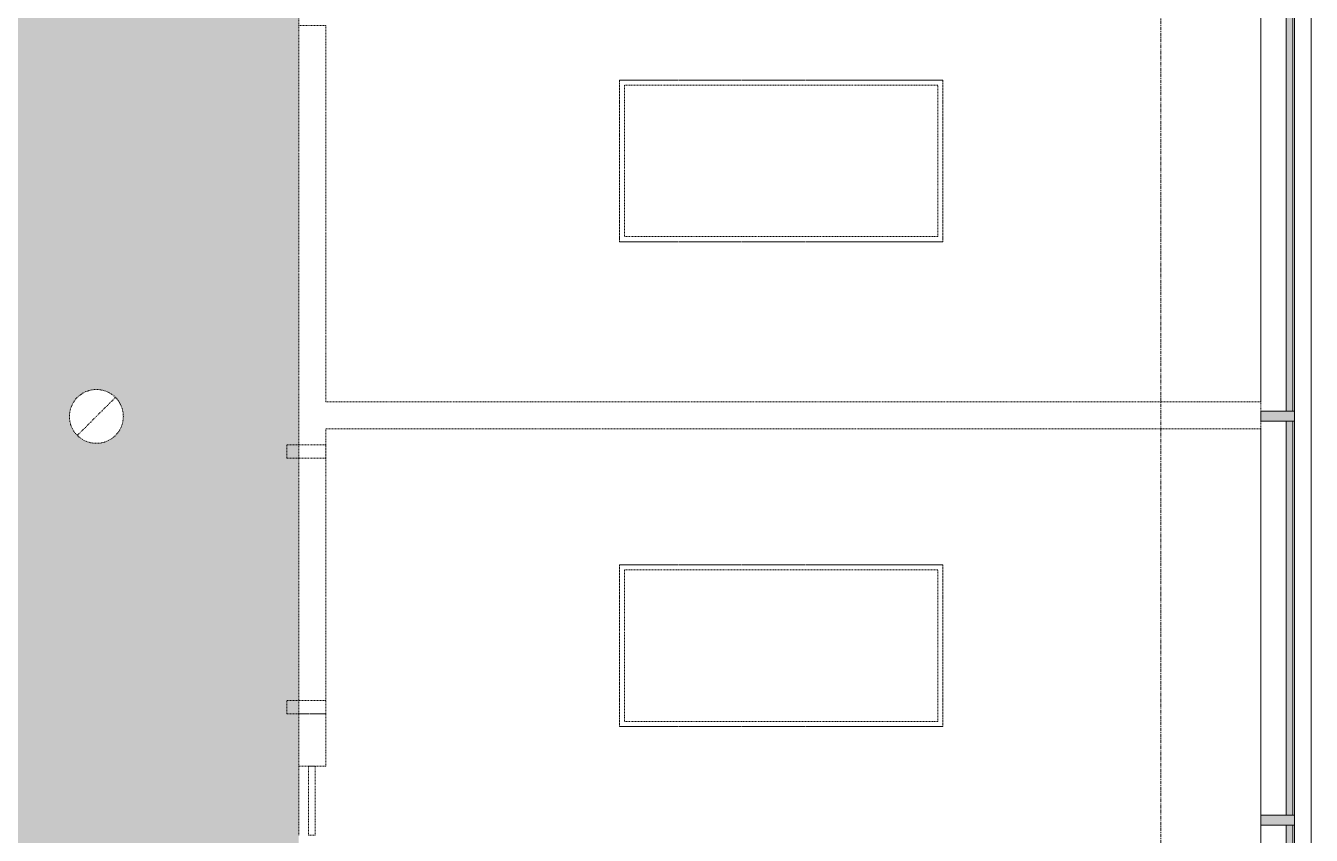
# Model space of a CAD drawing. Header units: inches. Extents: x -1263 to 2214, y -160 to 2229.
# Drawn here: x 1226.8 to 1417.6, y 1367.9 to 1488.1 of the extents above; entities that cross this region are included whole.
import ezdxf

# ---------------------------------------------------------------- set-up
doc = ezdxf.new("R2010")
doc.units = ezdxf.units.IN
doc.header["$MEASUREMENT"] = 0
doc.linetypes.add('Demolished', pattern=[0.1875, 0.125, -0.0625])
doc.linetypes.add('Grid Line 1_2_', pattern=[0.875, 0.5, -0.125, 0.125, -0.125])
for name, color, linetype, lineweight in [('A-CLNG', 13, 'Continuous', 13), ('A-CLNG-PATT', 13, 'Continuous', 13), ('A-DETL-GENF', 92, 'Continuous', 9), ('A-DOOR', 31, 'Demolished', 9), ('A-DOOR-FRAM', 31, 'Demolished', 20), ('A-GLAZ-CURT', 52, 'Demolished', 9), ('A-GLAZ-CWMG', 51, 'Continuous', 13), ('A-WALL', 113, 'Demolished', 9), ('E-LITE-EQPM', 33, 'Demolished', 9), ('S-GRID', 1, 'Continuous', 9)]:
    doc.layers.add(name, color=color, linetype=linetype, lineweight=lineweight)

# ---------------------------------------------------------------- blocks, each defined once
blk = doc.blocks.new('Single Flush - OTJ_SOLIDFLUSH_ALUM-4837941-6TH FLOOR RCP DEMO')
at = {"layer": 'A-DOOR-FRAM', "color": 250}
for p, q in [((-20, 3.75), (-20, -2)), ((-20, 3.75), (-18, 3.75)), ((-18, 3.75), (-18, -2)), ((18.000004, 3.75), (18.000004, -2)), ((18.000004, 3.75), (20.000004, 3.75)), ((20.000004, 3.75), (20.000004, -2)), ((-20, -2), (-18, -2)), ((18.000004, -2), (20.000004, -2))]:
    blk.add_line(p, q, dxfattribs=at)
blk = doc.blocks.new('System Panel - Glazed-4869387-6TH FLOOR RCP DEMO')
at = {"layer": 'A-GLAZ-CURT', "color": 250, "lineweight": 20}
for p, q in [((-5.125, 0.75), (-5.125, 1.75)), ((-5.125, 1.75), (5.125, 1.75)), ((5.125, 0.75), (-5.125, 0.75)), ((5.125, 1.75), (5.125, 0.75))]:
    blk.add_line(p, q, dxfattribs=at)
blk = doc.blocks.new('System Panel - Glazed-4980337-6TH FLOOR RCP DEMO')
at = {"layer": 'A-GLAZ-CURT', "linetype": 'Continuous'}
blk.add_hatch(color=7, dxfattribs=at).paths.add_polyline_path([(29.25, 1.75), (-29.25, 1.75), (-29.25, 0.75), (29.25, 0.75)], flags=0)
at = {"layer": 'A-GLAZ-CURT', "color": 8, "linetype": 'Continuous', "lineweight": 20}
for p, q in [((-29.25, 0.75), (-29.25, 1.75)), ((-29.25, 1.75), (29.25, 1.75)), ((29.25, 0.75), (-29.25, 0.75)), ((29.25, 1.75), (29.25, 0.75))]:
    blk.add_line(p, q, dxfattribs=at)
blk = doc.blocks.new('Rectangular Mullion - 1_5_ x 2_5_ rectangular-V17-6TH FLOOR RCP DEMO')
at = {"layer": 'A-GLAZ-CWMG', "lineweight": 9}
for p, q in [((1410.1, 1489.4), (1410.1, 1432.28)), ((1415.1, 1489.4), (1415.1, 1430.9))]:
    blk.add_line(p, q, dxfattribs=at)
blk = doc.blocks.new('Rectangular Mullion - 1_5_ x 2_5_ rectangular-V18-6TH FLOOR RCP DEMO')
at = {"layer": 'A-GLAZ-CWMG', "lineweight": 9}
for p, q in [((1415.1, 1429.4), (1415.1, 1370.9)), ((1410.1, 1428.28), (1410.1, 1370.9))]:
    blk.add_line(p, q, dxfattribs=at)
blk = doc.blocks.new('Rectangular Mullion - 1_5_ x 2_5_ rectangular-V3-6TH FLOOR RCP DEMO')
at = {"layer": 'A-GLAZ-CWMG', "lineweight": 9}
for p, q in [((-358.12, 725.26), (-416.62, 725.26)), ((-358.12, 720.26), (-416.62, 720.26))]:
    blk.add_line(p, q, dxfattribs=at)
blk = doc.blocks.new('Rectangular Mullion - 1_5_ x 2_5_ rectangular-4980335-6TH FLOOR RCP DEMO')
at = {"layer": 'A-GLAZ-CWMG', "lineweight": 9}
blk.add_hatch(color=7, dxfattribs=at).paths.add_polyline_path([(0.75, -1.75), (0.75, -2), (-0.75, -2), (-0.75, 3), (0.75, 3), (0.75, -0.75)], flags=0)
at = {"layer": 'A-GLAZ-CWMG', "color": 8, "lineweight": 20}
for p, q in [((0.75, 3), (-0.75, 3)), ((-0.75, 3), (-0.75, -2)), ((0.75, -2), (0.75, 3)), ((-0.75, -2), (0.75, -2))]:
    blk.add_line(p, q, dxfattribs=at)
blk = doc.blocks.new('FAR22_CH - FAR24_CH-5125636-6TH FLOOR RCP DEMO')
at = {"layer": 'A-DETL-GENF', "color": 7, "linetype": 'Demolished'}
for p, q in [((0, 0), (48, 0)), ((0, -24), (0, 0)), ((0.75, -0.75), (0.75, -23.25)), ((47.25, -0.75), (0.75, -0.75)), ((47.25, -23.25), (47.25, -0.75)), ((48, 0), (48, -24)), ((48, -24), (0, -24)), ((0.75, -23.25), (47.25, -23.25))]:
    blk.add_line(p, q, dxfattribs=at)
blk = doc.blocks.new('L-Recessed Circular - Downlight - 8_-4597817-6TH FLOOR RCP DEMO')
at = {"layer": 'E-LITE-EQPM', "color": 7}
for q in [(2.83, 2.83), (-2.83, -2.83)]:
    blk.add_line((0, 0), q, dxfattribs=at)
for start, end in [(360, 180), (180, 360)]:
    blk.add_arc((0, 0), 4, start, end, dxfattribs=at)

msp = doc.modelspace()

# ---------------------------------------------------------------- hatches: boundary and pattern name
at = {"layer": 'A-CLNG-PATT', "linetype": 'Demolished'}
h = msp.add_hatch(dxfattribs=at)
h.set_pattern_fill('FP_3', color=10, style=0, pattern_type=2)
h.set_pattern_definition([(0, (0, 0), (15.36, 3.84), [1.267, -10.253, 1.267, -10.253, -61.44]), (0, (0, 0), (15.36, 3.84), [-23.04, 1.267, -21.773, 1.267, -10.253, -26.88]), (0, (0, 0), (15.36, 3.84), [-57.6, 1.267, -6.413, 1.267, -17.933]), (120, (5.76, 1.92), (-11.0055376, 11.38215), [1.267, -10.253, 1.267, -10.253, -61.44]), (120, (5.76, 1.92), (-11.0055376, 11.38215), [-23.04, 1.267, -21.773, 1.267, -10.253, -26.88]), (120, (5.76, 1.92), (-11.0055376, 11.38215), [-57.6, 1.267, -6.413, 1.267, -17.933]), (240, (7.68, 9.6), (-4.3544624, -15.22215), [1.267, -10.253, 1.267, -10.253, -61.44]), (240, (7.68, 9.6), (-4.3544624, -15.22215), [-23.04, 1.267, -21.773, 1.267, -10.253, -26.88]), (240, (7.68, 9.6), (-4.3544624, -15.22215), [-57.6, 1.267, -6.413, 1.267, -17.933])])
h.paths.add_polyline_path([(1243.27, 1236.16), (1267.31, 1277.81), (1267.31, 1624.31), (1207.25, 1624.31), (1207.25, 1285.77), (1178.6, 1236.16), (1242.93, 1236.16)], flags=0)
h.paths.add_polyline_path([(1237.28, 1282.11), (1236.24, 1282.25), (1235.28, 1282.65), (1234.45, 1283.28), (1233.82, 1284.11), (1233.42, 1285.07), (1233.28, 1286.11), (1233.42, 1287.14), (1233.82, 1288.11), (1234.45, 1288.94), (1235.28, 1289.57), (1236.24, 1289.97), (1237.28, 1290.11), (1238.32, 1289.97), (1239.39, 1289.49), (1240.11, 1288.94), (1240.74, 1288.11), (1241.14, 1287.14), (1241.28, 1286.11), (1241.14, 1285.07), (1240.74, 1284.11), (1240.11, 1283.28), (1239.28, 1282.65), (1238.32, 1282.25)], flags=0)
h.paths.add_polyline_path([(1237.28, 1354.11), (1236.24, 1354.25), (1235.28, 1354.65), (1234.45, 1355.28), (1233.82, 1356.11), (1233.42, 1357.07), (1233.28, 1358.11), (1233.42, 1359.14), (1233.82, 1360.11), (1234.45, 1360.94), (1235.28, 1361.57), (1236.24, 1361.97), (1237.28, 1362.11), (1238.32, 1361.97), (1239.28, 1361.57), (1240.11, 1360.94), (1240.74, 1360.11), (1241.14, 1359.14), (1241.28, 1358.11), (1241.14, 1357.07), (1240.74, 1356.11), (1240.11, 1355.28), (1239.28, 1354.65), (1238.32, 1354.25)], flags=0)
h.paths.add_polyline_path([(1237.28, 1426.11), (1236.24, 1426.25), (1235.28, 1426.65), (1234.45, 1427.28), (1233.82, 1428.11), (1233.42, 1429.07), (1233.28, 1430.11), (1233.42, 1431.14), (1233.82, 1432.11), (1234.45, 1432.94), (1235.28, 1433.57), (1236.24, 1433.97), (1237.28, 1434.11), (1238.32, 1433.97), (1239.28, 1433.57), (1240.11, 1432.94), (1240.74, 1432.11), (1241.14, 1431.14), (1241.28, 1430.11), (1241.14, 1429.07), (1240.74, 1428.11), (1240.11, 1427.28), (1239.28, 1426.65), (1238.32, 1426.25)], flags=0)
h.paths.add_polyline_path([(1237.28, 1498.11), (1236.24, 1498.25), (1235.28, 1498.65), (1234.45, 1499.28), (1233.82, 1500.11), (1233.42, 1501.07), (1233.28, 1502.11), (1233.42, 1503.14), (1233.82, 1504.11), (1234.45, 1504.94), (1235.28, 1505.57), (1236.24, 1505.97), (1237.28, 1506.11), (1238.32, 1505.97), (1239.28, 1505.57), (1240.11, 1504.94), (1240.74, 1504.11), (1241.14, 1503.14), (1241.28, 1502.11), (1241.14, 1501.07), (1240.74, 1500.11), (1240.11, 1499.28), (1239.28, 1498.65), (1238.32, 1498.25)], flags=0)
h.paths.add_polyline_path([(1237.28, 1570.11), (1236.24, 1570.25), (1235.28, 1570.65), (1234.45, 1571.28), (1233.82, 1572.11), (1233.42, 1573.07), (1233.28, 1574.11), (1233.42, 1575.14), (1233.82, 1576.11), (1234.45, 1576.94), (1235.28, 1577.57), (1236.24, 1577.97), (1237.28, 1578.11), (1238.32, 1577.97), (1239.28, 1577.57), (1240.11, 1576.94), (1240.74, 1576.11), (1241.14, 1575.14), (1241.28, 1574.11), (1241.14, 1573.07), (1240.74, 1572.11), (1240.11, 1571.28), (1239.28, 1570.65), (1238.32, 1570.25)], flags=0)

# ---------------------------------------------------------------- linework, layer by layer
at = {"layer": 'A-CLNG', "color": 7, "linetype": 'Demolished', "lineweight": 9}
for p, q in [((1267.31, 1498.4), (1267.31, 1488.15)), ((1362.93, 1480.06), (1314.93, 1480.06)), ((1314.93, 1480.06), (1314.93, 1456.06)), ((1362.93, 1456.06), (1362.93, 1480.06)), ((1314.93, 1456.06), (1362.93, 1456.06)), ((1362.93, 1408.06), (1314.93, 1408.06)), ((1314.93, 1408.06), (1314.93, 1384.06)), ((1362.93, 1384.06), (1362.93, 1408.06)), ((1314.93, 1384.06), (1362.93, 1384.06)), ((1267.31, 1378.14), (1267.31, 1367.89))]:
    msp.add_line(p, q, dxfattribs=at)
for start, end in [(0, 180), (180, 0)]:
    msp.add_arc((1237.28, 1430.11), 4, start, end, dxfattribs=at)
at = {"layer": 'A-WALL', "linetype": 'Continuous'}
msp.add_line((1417.6, 717.76), (1417.6, 2142.61), dxfattribs=at)
at = {"layer": 'A-WALL', "color": 250, "lineweight": 20}
for p, q in [((1267.31, 1425.91), (1267.31, 1488.15)), ((1267.31, 1488.15), (1271.31, 1488.15)), ((1271.31, 1488.15), (1271.31, 1432.28)), ((1271.31, 1432.28), (1410.1, 1432.28)), ((1410.1, 1432.28), (1410.1, 1428.28)), ((1271.31, 1428.28), (1271.31, 1425.91)), ((1410.1, 1428.28), (1271.31, 1428.28)), ((1271.31, 1425.91), (1267.31, 1425.91)), ((1267.31, 1378.14), (1267.31, 1385.91)), ((1267.31, 1385.91), (1271.31, 1385.91)), ((1271.31, 1385.91), (1271.31, 1378.14)), ((1271.31, 1378.14), (1267.31, 1378.14))]:
    msp.add_line(p, q, dxfattribs=at)
at = {"layer": 'A-WALL', "color": 7}
for p, q in [((1267.31, 1425.91), (1267.31, 1385.91)), ((1271.31, 1385.91), (1271.31, 1425.91))]:
    msp.add_line(p, q, dxfattribs=at)
at = {"layer": 'S-GRID', "linetype": 'Grid Line 1_2_'}
msp.add_line((1395.26, 640.48), (1395.26, 2204.87), dxfattribs=at)

# ---------------------------------------------------------------- block references
at = {"layer": 'A-DOOR', "color": 7, "rotation": 89.99999999999991}
msp.add_blockref('Single Flush - OTJ_SOLIDFLUSH_ALUM-4837941-6TH FLOOR RCP DEMO', (1269.31, 1405.91), dxfattribs=at)
at = {"layer": 'A-GLAZ-CURT', "linetype": 'Continuous', "rotation": 269.9999999999999}
for p in [(1413.1, 1460.15), (1413.1, 1400.15), (1413.1, 1340.15)]:
    msp.add_blockref('System Panel - Glazed-4980337-6TH FLOOR RCP DEMO', p, dxfattribs=at)
at = {"layer": 'A-GLAZ-CURT', "color": 7, "rotation": 90.00000000000001}
msp.add_blockref('System Panel - Glazed-4869387-6TH FLOOR RCP DEMO', (1270.51, 1373.01), dxfattribs=at)
at = {"layer": 'A-GLAZ-CWMG', "lineweight": 9}
for name in ['Rectangular Mullion - 1_5_ x 2_5_ rectangular-V17-6TH FLOOR RCP DEMO', 'Rectangular Mullion - 1_5_ x 2_5_ rectangular-V18-6TH FLOOR RCP DEMO']:
    msp.add_blockref(name, (0, 0), dxfattribs=at)
at = {"layer": 'A-GLAZ-CWMG', "lineweight": 9, "extrusion": (0, 0, -1), "rotation": 270.0000000000001}
for p in [(-1413.1, 1430.15), (-1413.1, 1370.15)]:
    msp.add_blockref('Rectangular Mullion - 1_5_ x 2_5_ rectangular-4980335-6TH FLOOR RCP DEMO', p, dxfattribs=at)
at = {"layer": 'A-GLAZ-CWMG', "lineweight": 9, "rotation": 90}
msp.add_blockref('Rectangular Mullion - 1_5_ x 2_5_ rectangular-V3-6TH FLOOR RCP DEMO', (2135.37, 1727.53), dxfattribs=at)
at = {"layer": 'E-LITE-EQPM', "color": 7}
for name, p in [('FAR22_CH - FAR24_CH-5125636-6TH FLOOR RCP DEMO', (1314.93, 1480.06)), ('L-Recessed Circular - Downlight - 8_-4597817-6TH FLOOR RCP DEMO', (1237.28, 1430.11)), ('FAR22_CH - FAR24_CH-5125636-6TH FLOOR RCP DEMO', (1314.93, 1408.06))]:
    msp.add_blockref(name, p, dxfattribs=at)

doc.saveas('drawing.dxf')
